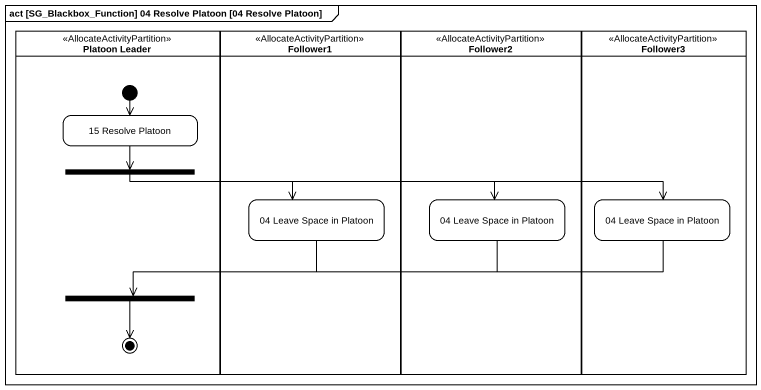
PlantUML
@startuml
mainframe act [SG_Blackbox_Function] 04 Resolve Platoon [04 Resolve Platoon]
hide empty description
state "Platoon Leader" as Platoon_Leader <<AllocateActivityPartition>> {
  state "15 Resolve Platoon" as s15_Resolve_Platoon
  state fork1 <<fork>>
  state fork2 <<join>>
  [*] --> s15_Resolve_Platoon
  fork2 --> [*]
}
state Follower1 <<AllocateActivityPartition>> {
  state "04 Leave Space in Platoon" as s04_Leave_Space_in_Platoon
}
state Follower2 <<AllocateActivityPartition>> {
  state "04 Leave Space in Platoon" as s04_Leave_Space_in_Platoon_2
}
state Follower3 <<AllocateActivityPartition>> {
  state "04 Leave Space in Platoon" as s04_Leave_Space_in_Platoon_3
}
s15_Resolve_Platoon --> fork1
fork1 -right-> s04_Leave_Space_in_Platoon
fork1 -right-> s04_Leave_Space_in_Platoon_2
fork1 -right-> s04_Leave_Space_in_Platoon_3
s04_Leave_Space_in_Platoon -left-> fork2
s04_Leave_Space_in_Platoon_2 -left-> fork2
s04_Leave_Space_in_Platoon_3 -left-> fork2
@enduml
